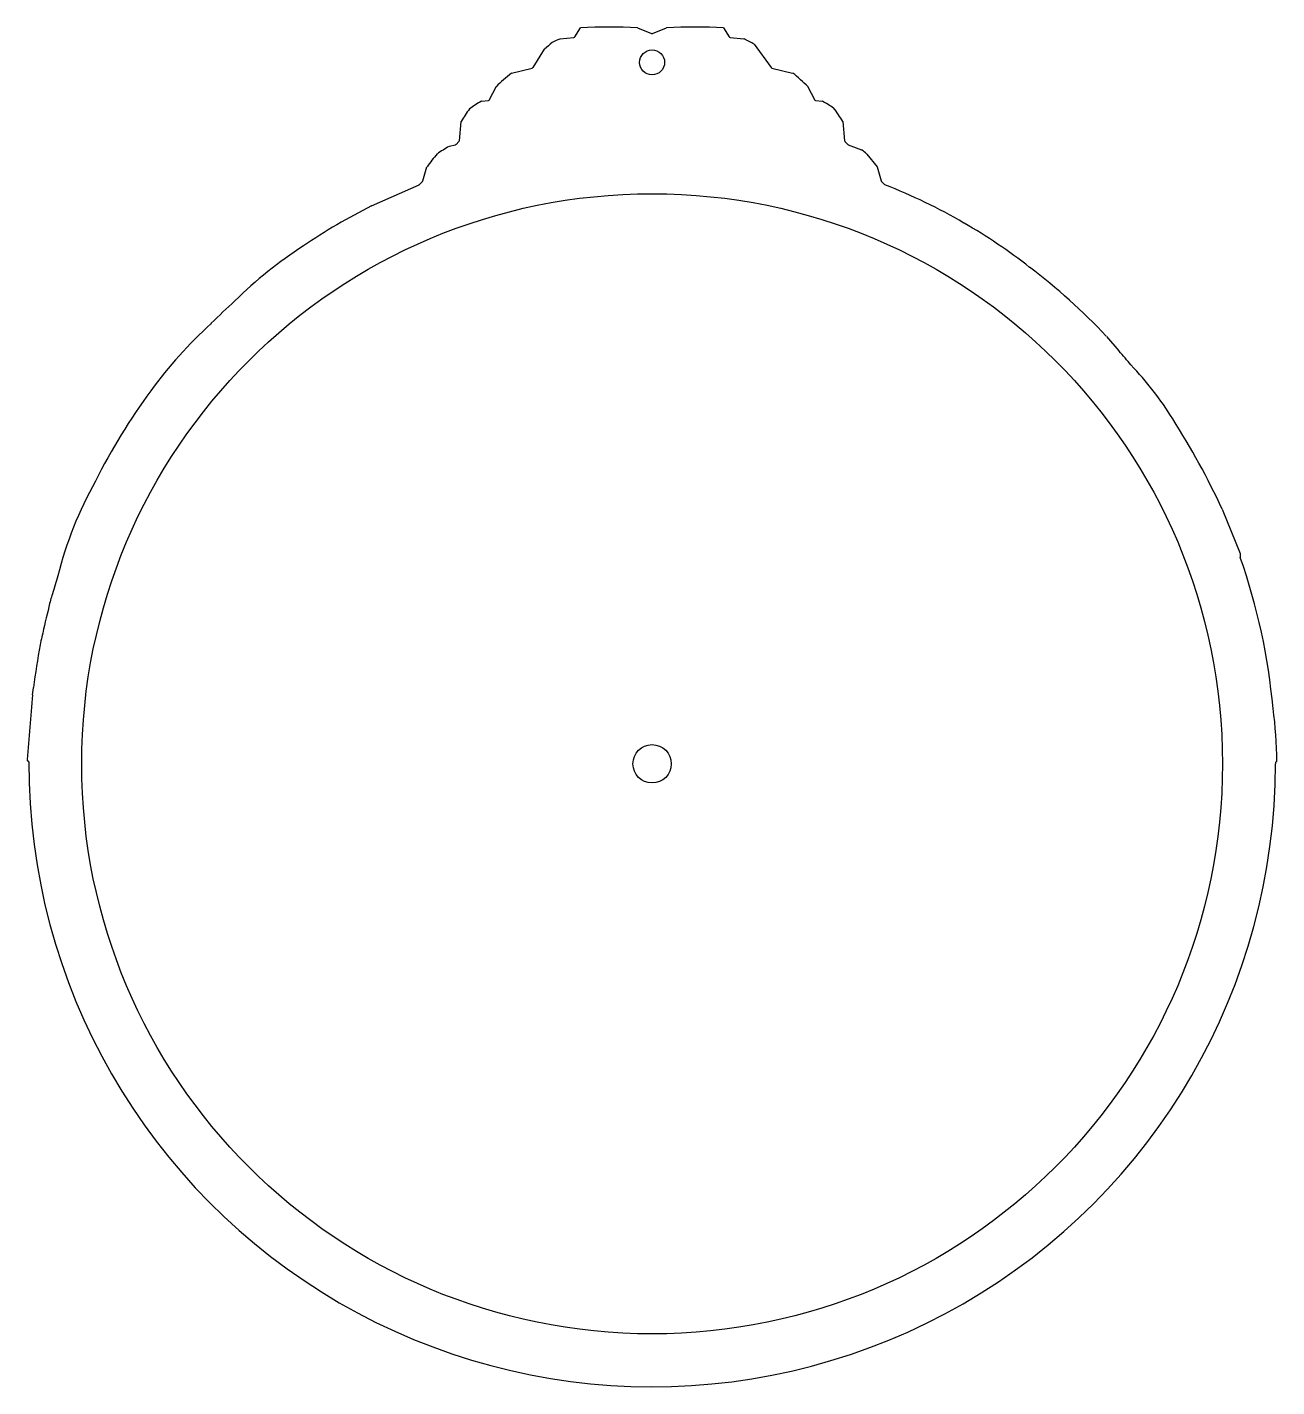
# Model space of a CAD drawing. Header units: millimetres. Extents: x -65 to 65, y -65 to 77.
import ezdxf

# ---------------------------------------------------------------- set-up
doc = ezdxf.new("R2010")
doc.units = ezdxf.units.MM
for name, color, linetype in [('CUT_INNER', 6, 'Continuous'), ('CUT_OUTER', 1, 'Continuous'), ('GUIDE', 3, 'Continuous')]:
    doc.layers.add(name, color=color, linetype=linetype)

msp = doc.modelspace()

# ---------------------------------------------------------------- linework, layer by layer
at = {"layer": 'CUT_INNER'}
for centre, radius in [((0, 73.18), 1.3), ((0, 0), 2)]:
    msp.add_circle(centre, radius, dxfattribs=at)
at = {"layer": 'CUT_OUTER'}
for points in [[(-8.06, 75.86), (-7.48, 76.78), (-7.48, 76.78)], [(-1.52, 76.78), (-1.52, 76.78), (-0.07, 76.18)], [(0.04, 76.18), (1.49, 76.78), (1.5, 76.78)], [(7.45, 76.78), (7.45, 76.78), (8.04, 75.86)], [(-9.61, 75.62), (-9.61, 75.63), (-8.17, 75.79)], [(8.15, 75.79), (9.58, 75.63), (9.59, 75.62)], [(-12.42, 72.65), (-11.21, 74.56), (-11.21, 74.56)], [(10.65, 75.09), (10.65, 75.09), (12.4, 72.65)], [(-14.68, 72.07), (-14.68, 72.07), (-12.52, 72.59)], [(12.49, 72.59), (14.65, 72.07), (14.65, 72.07)], [(-16.95, 69.3), (-16.28, 70.64), (-16.28, 70.65)], [(16.25, 70.65), (16.25, 70.64), (16.93, 69.3)], [(-17.79, 69.14), (-17.79, 69.14), (-17.07, 69.22)], [(17.04, 69.22), (17.76, 69.14), (17.76, 69.14)], [(-20.1, 65.01), (-19.92, 67), (-19.92, 67)], [(19.9, 67), (19.9, 67), (20.07, 65.01)], [(-21.17, 64.43), (-21.16, 64.43), (-20.5, 64.59)], [(-20.43, 64.63), (-20.14, 64.92)], [(20.11, 64.92), (20.41, 64.63)], [(20.46, 64.59), (21.85, 64.07), (21.85, 64.07)], [(22.39, 63.62), (23.45, 62.29), (23.45, 62.29), (23.45, 62.29), (23.89, 60.82)], [(-23.91, 60.82), (-23.48, 62.29), (-23.48, 62.29)], [(-29.25, 58.2), (-24.3, 60.41)], [(-24.26, 60.44), (-23.95, 60.75)], [(23.92, 60.75), (24.23, 60.45)], [(-46, 45.92), (-45.96, 45.96)], [(47.37, 44.6), (48.66, 43.1), (48.69, 43.06)], [(59.45, 26.56), (61.32, 21.94), (61.32, 21.94), (61.32, 21.93), (61.32, 21.57), (61.33, 21.52)], [(-64.63, 7.19), (-64.51, 7.93), (-64.51, 7.96)], [(-65, 0.21), (-65.16, 0.42), (-65.17, 0.43), (-65.17, 0.43)], [(65.14, 0.25), (65.14, 0.25), (65, 0.16)], [(65, 0.16), (65, 0)]]:
    msp.add_lwpolyline(points, dxfattribs=at)
for centre, radius, start, end in [((-4.5, 17.56), 59.3, 87.1218, 92.8783), ((4.48, 15.89), 60.97, 87.2005, 92.7994), ((-3.08, 66.22), 11.65, 129.0163, 134.2811), ((-6.58, 67.71), 8.47, 110.9977, 116.9199), ((-8.19, 75.94), 0.15, 276.7213, 327.5313), ((-0.01, 76.32), 0.15, 247.6273, 292.3814), ((8.16, 75.94), 0.15, 212.4958, 263.2759), ((3.98, 63.08), 13.74, 60.9603, 65.934), ((-12.55, 72.73), 0.15, 283.5065, 327.5177), ((12.52, 72.74), 0.15, 215.5377, 256.4973), ((-0.57, 54.58), 22.47, 128.8968, 134.3582), ((1.01, 55.11), 21.77, 45.5428, 51.1791), ((-6.24, 58.84), 15.94, 143.4155, 149.1779), ((-10.65, 56.67), 14.37, 119.7989, 125.6987), ((-17.09, 69.37), 0.15, 276.3044, 333.4349), ((17.06, 69.37), 0.15, 206.5651, 263.6956), ((11.92, 58.35), 12.26, 55.2261, 61.5681), ((5.81, 58.37), 16.52, 31.5112, 37.4973), ((-14.42, 52.56), 13.65, 119.6405, 125.854), ((-20.53, 64.74), 0.15, 284.0609, 315), ((-20.25, 65.03), 0.15, 315, 355.0389), ((20.22, 65.03), 0.15, 184.9611, 225), ((20.51, 64.73), 0.15, 225, 249.4325), ((19.91, 61.2), 3.46, 44.3701, 55.9468), ((-9.27, 52.02), 17.53, 138.5443, 144.1264), ((-24.37, 60.55), 0.15, 294.0527, 315), ((-24.06, 60.86), 0.15, 315, 343.6065), ((24.03, 60.86), 0.15, 196.3935, 225), ((24.34, 60.55), 0.15, 225, 246.2525), ((2.43, 4.77), 59.78, 59.7793, 68.5652), ((-0.81, 1.64), 63.32, 116.6966, 124.1641), ((4.48, 7.52), 56.37, 51.7661, 60.1672), ((-13, 17.62), 43.26, 122.6908, 134.8432), ((2.78, 3.12), 60.9, 42.9408, 53.0809), ((-0.3, 0.3), 64.58, 131.9993, 135.0046), ((-14.57, 11.46), 46.64, 132.3612, 143.9334), ((0.71, 0.62), 64.06, 39.7978, 41.4895), ((24.34, 17.28), 35.32, 31.9671, 43.5668), ((-0.86, 0.9), 63.94, 143.5197, 153.4358), ((-13.79, -7.39), 80.72, 24.8689, 32.4974), ((-22.75, 9.79), 40.43, 150.825, 165.9461), ((0.02, 0.01), 64.98, 5.0804, 19.337), ((-0.44, 0.13), 64.54, 162.437, 164.1744), ((-51.71, 14.07), 11.43, 161.2915, 168.3013), ((-0.96, 0.23), 64.01, 165.3792, 168.262), ((-58.06, 11.7), 5.79, 164.4674, 172.7462), ((-0.24, 0.03), 64.76, 168.9655, 172.9727), ((1898.2, -151.33), 1969.22, 175.38275, 175.57989), ((27.13, 0.29), 38.01, 359.9399, 8.2737), ((0, 0), 65, 179.8188, 0.0001)]:
    msp.add_arc(centre, radius, start, end, dxfattribs=at)
at = {"layer": 'GUIDE'}
msp.add_circle((0, 0), 59.48, dxfattribs=at)

doc.saveas('drawing.dxf')
